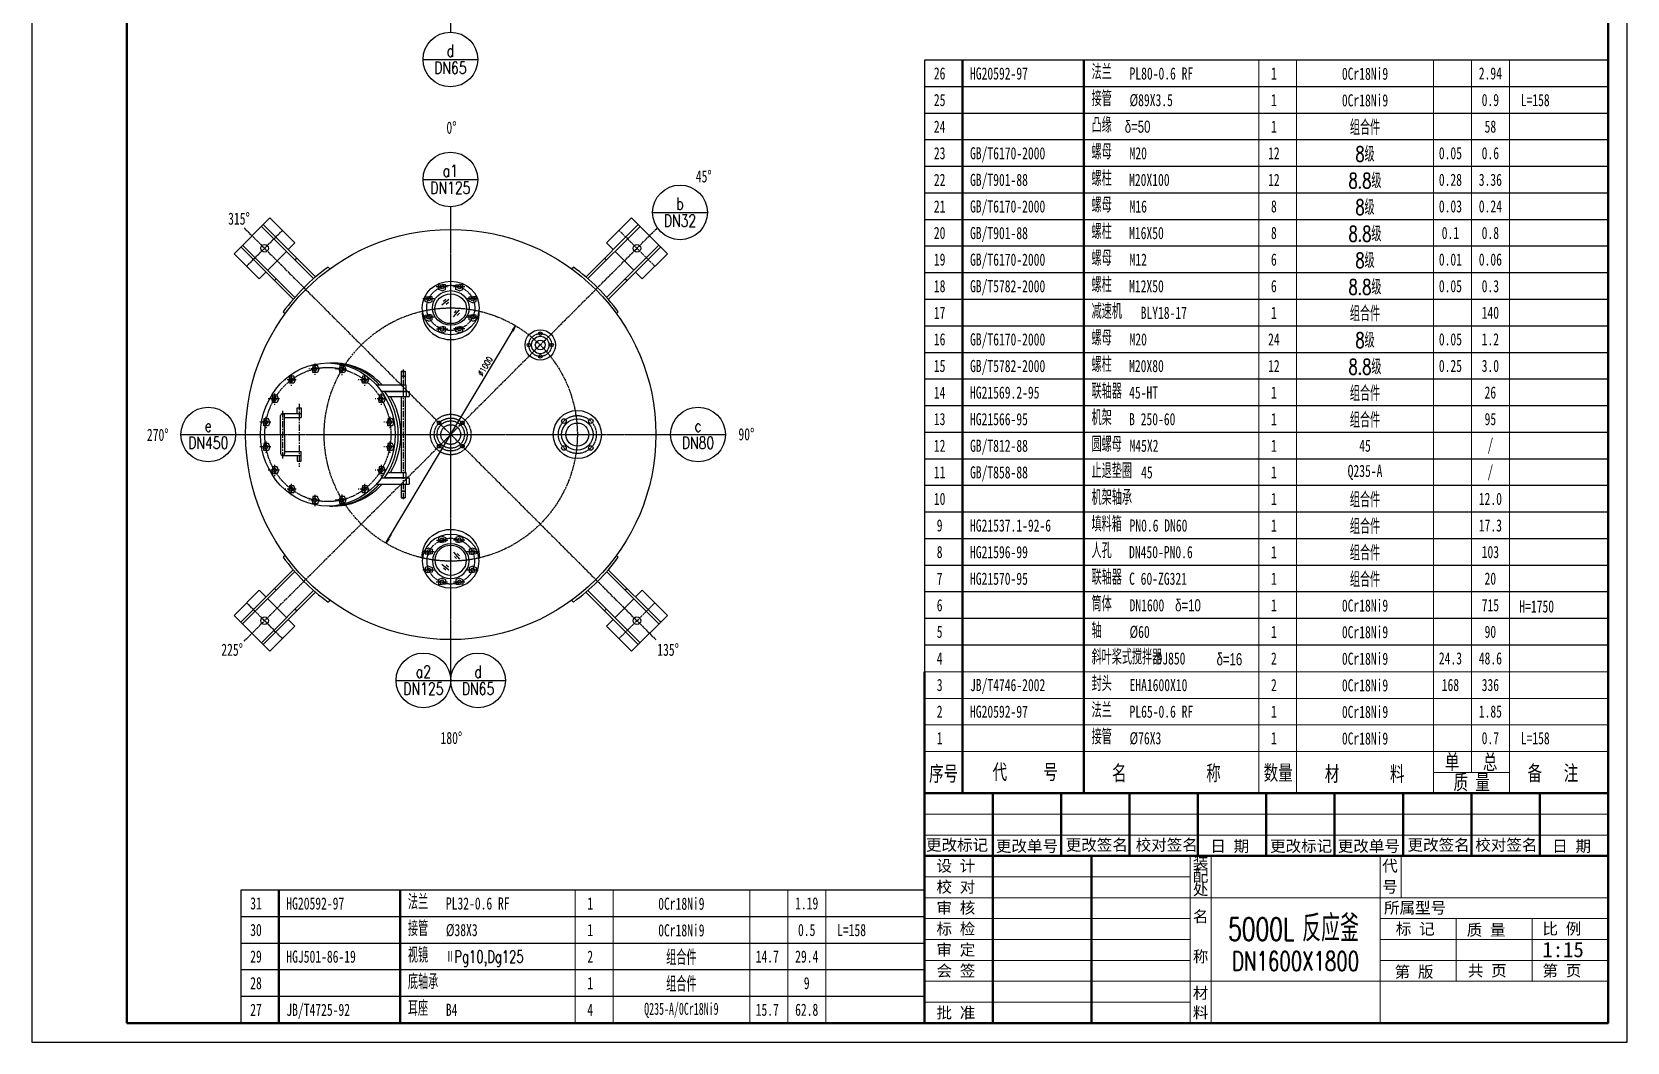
# Model space of a CAD drawing. Header units: millimetres. Extents: x 0 to 6300, y 0 to 8910.
# Drawn here: x 0 to 6300, y 0 to 3989 of the extents above; entities that cross this region are included whole.
import ezdxf
from ezdxf.enums import TextEntityAlignment as Align

# ---------------------------------------------------------------- set-up
doc = ezdxf.new("R2010")
doc.units = ezdxf.units.MM
doc.header["$LTSCALE"] = 0.2
doc.linetypes.add('CENTER', pattern=[50.8, 31.75, -6.35, 6.35, -6.35])
doc.linetypes.add('DASHED', pattern=[19.05, 12.7, -6.35])
for name, color, linetype in [('1', 2, 'Continuous'), ('2', 1, 'Continuous'), ('Layer1', 1, 'CENTER'), ('Layer3', 5, 'Continuous'), ('文字', 2, 'Continuous')]:
    doc.layers.add(name, color=color, linetype=linetype)
doc.layers.add('粗实线', color=1, linetype='Continuous', lineweight=50)
doc.layers.add('细实线', color=2, linetype='Continuous', lineweight=15)
doc.styles.add('DSHZ', font='romans.shx', dxfattribs={"width": 0.7, "height": 4, "bigfont": 'hz1.shx'})
doc.styles.add('HZ', font='txt.shx', dxfattribs={"width": 0.75, "bigfont": 'gbcbig.shx'})
doc.styles.add('工程图中汉字', font='SIMFANG.TTF', dxfattribs={"width": 0.7})
doc.styles.add('罗马字', font='greeks.shx', dxfattribs={"width": 0.7})
doc.dimstyles.get("Standard").update_dxf_attribs({"dimscale": 15, "dimtxt": 3.2, "dimasz": 0.7, "dimexe": 1.5, "dimexo": 0.05, "dimgap": 1.2, "dimtad": 1, "dimtoh": 1, "dimdec": 0, "dimtxsty": 'HZ', "dimblk1": 'JT', "dimblk2": 'JT', "dimsah": 1, "dimcen": 0, "dimclrd": 2, "dimclre": 2, "dimclrt": 2, "dimadec": 0, "dimazin": 0, "dimtfac": 1.6, "dimtdec": 0, "dimtmove": 0, "dimatfit": 0, "dimldrblk": 'JT', "dimfxl": 0, "dimarcsym": 0})

# ---------------------------------------------------------------- blocks, each defined once
blk = doc.blocks.new('JT')
at = {"layer": '1'}
for p, q in [((-7.5, 0), (0, 0)), ((-3.8, 0.4), (0, 0)), ((-3.8, 0.4), (-3.8, -0.4)), ((-3.8, -0.4), (0, 0))]:
    blk.add_line(p, q, dxfattribs=at)
blk = doc.blocks.new('*D8')
at = {"layer": 'Defpoints', "color": 0}
for p in [(1910.5, 2828.6), (1397.8, 1970.1)]:
    blk.add_point(p, dxfattribs=at)
at = {"layer": 'Layer3', "color": 2, "lineweight": -2}
blk.add_line((1400.7, 1974.9), (1907.6, 2823.8), dxfattribs=at)
at = {"layer": 'Layer3', "color": 2, "lineweight": -2, "xscale": 5.6, "yscale": 5.6, "zscale": 5.6}
for p, rotation in [((1910.5, 2828.6), 59.15950871076512), ((1397.8, 1970.1), 239.1595087107651)]:
    blk.add_blockref('JT', p, dxfattribs=dict(at, rotation=rotation))
at = {"layer": 'Layer3', "color": 2, "insert": (1790, 2669), "char_height": 24, "attachment_point": 5, "rotation": 59.15951, "style": 'HZ'}
blk.add_mtext('∅1000', dxfattribs=at)

msp = doc.modelspace()

# ---------------------------------------------------------------- linework, layer by layer
for p, q in [((798.6, 3113.5), (940, 3254.9)), ((1112.7, 3015.1), (906.4, 3221.4)), ((1120.2, 3021.7), (913.5, 3228.4)), ((1039, 3156), (940, 3254.9)), ((2188.5, 3022), (2394.9, 3228.4)), ((2195.9, 3015.3), (2401.9, 3221.4)), ((2269.4, 3156), (2368.4, 3254.9)), ((2368.4, 3254.9), (2509.8, 3113.5)), ((1012.5, 3129.4), (1039, 3156)), ((2269.4, 3156), (2295.9, 3129.4)), ((897.6, 3014.5), (798.6, 3113.5)), ((1031.8, 2933.3), (825.1, 3140)), ((1038.4, 2940.9), (832.2, 3147.1)), ((931.2, 3048.1), (1005.4, 3122.4)), ((1039.4, 3088.4), (1046.5, 3095.5)), ((2261.9, 3095.5), (2269, 3088.4)), ((2270.2, 2941.1), (2476.2, 3147.1)), ((2276.8, 2933.6), (2483.3, 3140)), ((2302.9, 3122.4), (2377.2, 3048.1)), ((2410.8, 3014.5), (2509.8, 3113.5)), ((897.6, 3014.5), (924.1, 3041)), ((1169.5, 3060.8), (1176.7, 3053.6)), ((2131.7, 3053.6), (2138.8, 3060.8)), ((2384.3, 3041), (2410.8, 3014.5)), ((958.1, 3007.1), (965.1, 3014.1)), ((1605.9, 2990.1), (1619.7, 2992)), ((1605.9, 2971.9), (1605.9, 2990.1)), ((1619.7, 2966.8), (1605.9, 2971.9)), ((1633.6, 2990.1), (1619.7, 2992)), ((1619.7, 2966.8), (1633.6, 2971.9)), ((1633.6, 2971.9), (1633.6, 2990.1)), ((1674.8, 2990.1), (1688.6, 2992)), ((1674.8, 2971.9), (1674.8, 2990.1)), ((1688.6, 2966.8), (1674.8, 2971.9)), ((1702.5, 2990.1), (1688.6, 2992)), ((1688.6, 2966.8), (1702.5, 2971.9)), ((1702.5, 2971.9), (1702.5, 2990.1)), ((2343.2, 3014.1), (2350.3, 3007.1)), ((1553.4, 2942.9), (1567.2, 2944.8)), ((1553.4, 2924.7), (1553.4, 2942.9)), ((1567.2, 2919.6), (1553.4, 2924.7)), ((1581.1, 2942.9), (1567.2, 2944.8)), ((1567.2, 2919.6), (1581.1, 2924.7)), ((1581.1, 2924.7), (1581.1, 2942.9)), ((1727.2, 2942.9), (1741.1, 2944.8)), ((1727.2, 2924.7), (1727.2, 2942.9)), ((1741.1, 2919.6), (1727.2, 2924.7)), ((1755, 2942.9), (1741.1, 2944.8)), ((1741.1, 2919.6), (1755, 2924.7)), ((1755, 2924.7), (1755, 2942.9)), ((992.7, 2884), (999.9, 2876.9)), ((1553.4, 2870.9), (1567.2, 2872.8)), ((1553.4, 2852.7), (1553.4, 2870.9)), ((1567.2, 2847.6), (1553.4, 2852.7)), ((1581.1, 2870.9), (1567.2, 2872.8)), ((1567.2, 2847.6), (1581.1, 2852.7)), ((1581.1, 2852.7), (1581.1, 2870.9)), ((1727.2, 2870.9), (1741.1, 2872.8)), ((1727.2, 2852.7), (1727.2, 2870.9)), ((1741.1, 2847.6), (1727.2, 2852.7)), ((1755, 2870.9), (1741.1, 2872.8)), ((1741.1, 2847.6), (1755, 2852.7)), ((1755, 2852.7), (1755, 2870.9)), ((2308.5, 2876.9), (2315.6, 2884)), ((1605.9, 2823.7), (1619.7, 2825.6)), ((1605.9, 2805.5), (1605.9, 2823.7)), ((1619.7, 2800.4), (1605.9, 2805.5)), ((1633.6, 2823.7), (1619.7, 2825.6)), ((1619.7, 2800.4), (1633.6, 2805.5)), ((1633.6, 2805.5), (1633.6, 2823.7)), ((1674.8, 2823.7), (1688.6, 2825.6)), ((1674.8, 2805.5), (1674.8, 2823.7)), ((1688.6, 2800.4), (1674.8, 2805.5)), ((1702.5, 2823.7), (1688.6, 2825.6)), ((1688.6, 2800.4), (1702.5, 2805.5)), ((1702.5, 2805.5), (1702.5, 2823.7)), ((1619.7, 1998.3), (1605.9, 1993.2)), ((1605.9, 1993.2), (1605.9, 1975)), ((1605.9, 1975), (1619.7, 1973.1)), ((1619.7, 1998.3), (1633.6, 1993.2)), ((1633.6, 1975), (1619.7, 1973.1)), ((1633.6, 1993.2), (1633.6, 1975)), ((1688.6, 1998.3), (1674.8, 1993.2)), ((1674.8, 1993.2), (1674.8, 1975)), ((1674.8, 1975), (1688.6, 1973.1)), ((1688.6, 1998.3), (1702.5, 1993.2)), ((1702.5, 1975), (1688.6, 1973.1)), ((1702.5, 1993.2), (1702.5, 1975)), ((999.9, 1921.8), (992.7, 1914.7)), ((1567.2, 1951.1), (1553.4, 1946)), ((1553.4, 1946), (1553.4, 1927.8)), ((1553.4, 1927.8), (1567.2, 1925.9)), ((1567.2, 1951.1), (1581.1, 1946)), ((1581.1, 1927.8), (1567.2, 1925.9)), ((1581.1, 1946), (1581.1, 1927.8)), ((1741.1, 1951.1), (1727.2, 1946)), ((1727.2, 1946), (1727.2, 1927.8)), ((1727.2, 1927.8), (1741.1, 1925.9)), ((1741.1, 1951.1), (1755, 1946)), ((1755, 1927.8), (1741.1, 1925.9)), ((1755, 1946), (1755, 1927.8)), ((2308.5, 1921.8), (2315.6, 1914.7)), ((1031.8, 1865.4), (825.1, 1658.7)), ((1038.4, 1857.8), (832.2, 1651.6)), ((1567.2, 1879.1), (1553.4, 1874)), ((1553.4, 1874), (1553.4, 1855.8)), ((1553.4, 1855.8), (1567.2, 1853.9)), ((1567.2, 1879.1), (1581.1, 1874)), ((1581.1, 1855.8), (1567.2, 1853.9)), ((1581.1, 1874), (1581.1, 1855.8)), ((1619.7, 1831.9), (1605.9, 1826.8)), ((1619.7, 1831.9), (1633.6, 1826.8)), ((1688.6, 1831.9), (1674.8, 1826.8)), ((1688.6, 1831.9), (1702.5, 1826.8)), ((1741.1, 1879.1), (1727.2, 1874)), ((1727.2, 1874), (1727.2, 1855.8)), ((1727.2, 1855.8), (1741.1, 1853.9)), ((1741.1, 1879.1), (1755, 1874)), ((1755, 1855.8), (1741.1, 1853.9)), ((1755, 1874), (1755, 1855.8)), ((2269.9, 1857.8), (2476.2, 1651.6)), ((2276.5, 1865.4), (2483.3, 1658.7)), ((897.6, 1784.2), (798.6, 1685.2)), ((924.1, 1757.7), (897.6, 1784.2)), ((1112.7, 1783.6), (906.4, 1577.3)), ((1120.2, 1777), (913.5, 1570.3)), ((965.1, 1784.6), (958.1, 1791.6)), ((1605.9, 1826.8), (1605.9, 1808.6)), ((1605.9, 1808.6), (1619.7, 1806.7)), ((1633.6, 1808.6), (1619.7, 1806.7)), ((1633.6, 1826.8), (1633.6, 1808.6)), ((1674.8, 1826.8), (1674.8, 1808.6)), ((1674.8, 1808.6), (1688.6, 1806.7)), ((1702.5, 1808.6), (1688.6, 1806.7)), ((1702.5, 1826.8), (1702.5, 1808.6)), ((2188.1, 1777), (2394.9, 1570.3)), ((2195.7, 1783.6), (2401.9, 1577.3)), ((2350.3, 1791.6), (2343.2, 1784.6)), ((2410.8, 1784.2), (2384.3, 1757.7)), ((2410.8, 1784.2), (2509.8, 1685.2)), ((1005.4, 1676.3), (931.2, 1750.6)), ((1046.5, 1703.2), (1039.4, 1710.3)), ((1176.7, 1745.1), (1169.5, 1737.9)), ((2131.7, 1745.1), (2138.8, 1737.9)), ((2269, 1710.3), (2261.9, 1703.2)), ((2377.2, 1750.6), (2302.9, 1676.3)), ((940, 1543.8), (798.6, 1685.2)), ((1039, 1642.7), (940, 1543.8)), ((1039, 1642.7), (1012.5, 1669.3)), ((2295.9, 1669.3), (2269.4, 1642.7)), ((2269.4, 1642.7), (2368.4, 1543.8)), ((2509.8, 1685.2), (2368.4, 1543.8))]:
    msp.add_line(p, q)
at = {"lineweight": -2}
for p, q in [((1619.5, 2911.3), (1647, 2934.2)), ((1625.4, 2926.1), (1634.8, 2933.9)), ((1635.7, 2914.2), (1645.1, 2922)), ((1665.1, 2864.4), (1688.8, 2891.2)), ((1668.5, 2880.5), (1676.5, 2889.6)), ((1680.1, 2869.8), (1688.1, 2879)), ((1665.1, 1934.3), (1688.8, 1907.5)), ((1668.5, 1918.2), (1676.5, 1909.1)), ((1680.1, 1928.9), (1688.1, 1919.7)), ((1619.5, 1887.4), (1647, 1864.5)), ((1625.4, 1872.6), (1634.8, 1864.8)), ((1635.7, 1884.5), (1645.1, 1876.7))]:
    msp.add_line(p, q, dxfattribs=at)
at = {"ltscale": 4}
for p, q in [((1109.6, 2672.5), (1107.7, 2658.6)), ((1109.6, 2644.7), (1107.7, 2658.6)), ((1127.8, 2672.5), (1109.6, 2672.5)), ((1132.8, 2658.6), (1127.8, 2672.5)), ((1132.8, 2658.6), (1127.8, 2644.7)), ((1216.1, 2671.7), (1214.2, 2657.8)), ((1216.1, 2644), (1214.2, 2657.8)), ((1234.3, 2671.7), (1216.1, 2671.7)), ((1239.3, 2657.8), (1234.3, 2671.7)), ((1239.3, 2657.8), (1234.3, 2644)), ((1458.6, 2648.3), (1459.6, 2649.3)), ((1458.6, 2648.3), (1474.6, 2648.3)), ((1458.6, 2648.3), (1458.6, 2595.3)), ((1459.6, 2649.3), (1473.6, 2649.3)), ((1473.6, 2649.3), (1474.6, 2648.3)), ((1474.6, 2648.3), (1474.6, 2595.3)), ((1016.8, 2629.2), (1014.9, 2615.3)), ((1016.8, 2601.5), (1014.9, 2615.3)), ((1035, 2629.2), (1016.8, 2629.2)), ((1035, 2601.5), (1016.8, 2601.5)), ((1040.1, 2615.3), (1035, 2629.2)), ((1040.1, 2615.3), (1035, 2601.5)), ((1127.8, 2644.7), (1109.6, 2644.7)), ((1234.3, 2644), (1216.1, 2644)), ((1305.5, 2629.2), (1303.5, 2615.3)), ((1305.5, 2601.5), (1303.5, 2615.3)), ((1323.6, 2629.2), (1305.5, 2629.2)), ((1323.6, 2601.5), (1305.5, 2601.5)), ((1328.7, 2615.3), (1323.6, 2629.2)), ((1328.7, 2615.3), (1323.6, 2601.5)), ((1359.8, 2595.3), (1476.6, 2595.3)), ((1466.6, 2595.3), (1466.6, 2570.3)), ((1476.6, 2595.3), (1476.6, 2570.3)), ((950.3, 2554.1), (948.3, 2540.3)), ((950.3, 2526.4), (948.3, 2540.3)), ((968.4, 2554.1), (950.3, 2554.1)), ((968.4, 2526.4), (950.3, 2526.4)), ((973.5, 2540.3), (968.4, 2554.1)), ((973.5, 2540.3), (968.4, 2526.4)), ((1372, 2554.1), (1370.1, 2540.3)), ((1372, 2526.4), (1370.1, 2540.3)), ((1390.2, 2554.1), (1372, 2554.1)), ((1390.2, 2526.4), (1372, 2526.4)), ((1380, 2570.3), (1476.6, 2570.3)), ((1395.3, 2540.3), (1390.2, 2554.1)), ((1395.3, 2540.3), (1390.2, 2526.4)), ((1393.4, 2569.3), (1489.5, 2569.3)), ((1406.4, 2549.3), (1489.5, 2549.3)), ((1458.6, 2570.3), (1458.6, 2569.3)), ((1458.6, 2549.3), (1458.6, 2249.3)), ((1474.6, 2570.3), (1474.6, 2569.3)), ((1474.6, 2549.3), (1474.6, 2249.3)), ((1478, 2569.3), (1478, 2549.3)), ((1489.5, 2569.3), (1489.5, 2549.3)), ((916.4, 2461.9), (914.4, 2448)), ((934.6, 2461.9), (916.4, 2461.9)), ((939.6, 2448), (934.6, 2461.9)), ((981.9, 2399.3), (981.9, 2474.3)), ((989.9, 2482.3), (1063.7, 2482.3)), ((997.9, 2399.3), (997.9, 2474.3)), ((997.9, 2466.3), (1063.7, 2466.3)), ((1047.7, 2482.3), (1047.7, 2504.3)), ((1047.7, 2504.3), (1063.7, 2504.3)), ((1063.7, 2504.3), (1063.7, 2466.3)), ((1405.9, 2461.9), (1404, 2448)), ((1424.1, 2461.9), (1405.9, 2461.9)), ((1429.2, 2448), (1424.1, 2461.9)), ((916.4, 2434.2), (914.4, 2448)), ((934.6, 2434.2), (916.4, 2434.2)), ((939.6, 2448), (934.6, 2434.2)), ((981.9, 2399.3), (981.9, 2324.3)), ((997.9, 2399.3), (997.9, 2324.3)), ((1405.9, 2434.2), (1404, 2448)), ((1424.1, 2434.2), (1405.9, 2434.2)), ((1429.2, 2448), (1424.1, 2434.2)), ((916.4, 2364.5), (914.4, 2350.7)), ((916.4, 2336.8), (914.4, 2350.7)), ((934.6, 2364.5), (916.4, 2364.5)), ((934.6, 2336.8), (916.4, 2336.8)), ((939.6, 2350.7), (934.6, 2364.5)), ((939.6, 2350.7), (934.6, 2336.8)), ((997.9, 2332.3), (1063.7, 2332.3)), ((1063.7, 2294.3), (1063.7, 2332.3)), ((1405.9, 2364.5), (1404, 2350.7)), ((1405.9, 2336.8), (1404, 2350.7)), ((1424.1, 2364.5), (1405.9, 2364.5)), ((1424.1, 2336.8), (1405.9, 2336.8)), ((1429.2, 2350.7), (1424.1, 2364.5)), ((1429.2, 2350.7), (1424.1, 2336.8)), ((950.3, 2272.3), (948.3, 2258.4)), ((968.4, 2272.3), (950.3, 2272.3)), ((973.5, 2258.4), (968.4, 2272.3)), ((989.9, 2316.3), (1063.7, 2316.3)), ((1047.7, 2316.3), (1047.7, 2294.3)), ((1047.7, 2294.3), (1063.7, 2294.3)), ((1372, 2272.3), (1370.1, 2258.4)), ((1390.2, 2272.3), (1372, 2272.3)), ((1395.3, 2258.4), (1390.2, 2272.3)), ((950.3, 2244.6), (948.3, 2258.4)), ((968.4, 2244.6), (950.3, 2244.6)), ((973.5, 2258.4), (968.4, 2244.6)), ((1372, 2244.6), (1370.1, 2258.4)), ((1390.2, 2244.6), (1372, 2244.6)), ((1380, 2228.3), (1489.5, 2228.3)), ((1395.3, 2258.4), (1390.2, 2244.6)), ((1393.4, 2229.3), (1476.6, 2229.3)), ((1406.4, 2249.3), (1476.6, 2249.3)), ((1458.6, 2229.3), (1458.6, 2228.3)), ((1466.6, 2249.3), (1466.6, 2229.3)), ((1474.6, 2229.3), (1474.6, 2228.3)), ((1476.6, 2249.3), (1476.6, 2229.3)), ((1478, 2228.3), (1478, 2203.3)), ((1489.5, 2228.3), (1489.5, 2203.3)), ((1016.8, 2197.2), (1014.9, 2183.4)), ((1016.8, 2169.5), (1014.9, 2183.4)), ((1035, 2197.2), (1016.8, 2197.2)), ((1035, 2169.5), (1016.8, 2169.5)), ((1040.1, 2183.4), (1035, 2197.2)), ((1040.1, 2183.4), (1035, 2169.5)), ((1109.6, 2154), (1107.7, 2140.1)), ((1127.8, 2154), (1109.6, 2154)), ((1132.8, 2140.1), (1127.8, 2154)), ((1216.1, 2154.7), (1214.2, 2140.9)), ((1234.3, 2154.7), (1216.1, 2154.7)), ((1239.3, 2140.9), (1234.3, 2154.7)), ((1305.5, 2197.2), (1303.5, 2183.4)), ((1305.5, 2169.5), (1303.5, 2183.4)), ((1323.6, 2197.2), (1305.5, 2197.2)), ((1323.6, 2169.5), (1305.5, 2169.5)), ((1328.7, 2183.4), (1323.6, 2197.2)), ((1328.7, 2183.4), (1323.6, 2169.5)), ((1359.8, 2203.3), (1489.5, 2203.3)), ((1458.6, 2203.3), (1458.6, 2150.3)), ((1458.6, 2150.3), (1459.6, 2149.3)), ((1458.6, 2150.3), (1474.6, 2150.3)), ((1459.6, 2149.3), (1473.6, 2149.3)), ((1474.6, 2150.3), (1473.6, 2149.3)), ((1474.6, 2203.3), (1474.6, 2150.3)), ((1109.6, 2126.2), (1107.7, 2140.1)), ((1127.8, 2126.2), (1109.6, 2126.2)), ((1132.8, 2140.1), (1127.8, 2126.2)), ((1216.1, 2127), (1214.2, 2140.9)), ((1234.3, 2127), (1216.1, 2127)), ((1239.3, 2140.9), (1234.3, 2127))]:
    msp.add_line(p, q, dxfattribs=at)
msp.add_lwpolyline([(0, 0), (6300, 0), (6300, 8910), (0, 8910)], close=True)
for centre, radius in [((1654.2, 2399.3), 810), ((918.8, 3134.7), 15), ((2389.6, 3134.7), 15), ((2007.7, 2752.9), 60), ((2007.7, 2752.9), 34.5), ((2007.7, 2752.9), 19.5), ((2007.7, 2797.9), 7), ((1962.7, 2752.9), 7), ((2007.7, 2707.9), 7), ((2052.7, 2752.9), 7), ((1466.6, 2629.5), 2.5), ((2154.2, 2399.3), 95), ((2101.1, 2452.4), 9), ((2154.2, 2399.3), 62), ((2207.2, 2452.4), 9), ((2154.2, 2399.3), 45.5), ((2101.1, 2346.3), 9), ((2207.2, 2346.3), 9), ((1466.6, 2175.2), 2.5), ((918.8, 1664), 15), ((2389.6, 1664), 15)]:
    msp.add_circle(centre, radius)
at = {"linetype": 'DASHED'}
for centre, radius in [((1654.2, 2399.3), 80), ((1654.2, 2399.3), 54), ((1608.2, 2445.3), 7), ((1654.2, 2399.3), 39), ((1700.1, 2445.3), 7), ((1608.2, 2353.4), 7), ((1700.1, 2353.4), 7)]:
    msp.add_circle(centre, radius, dxfattribs=at)
for centre, radius, start, end in [((1654.2, 2399.3), 820, 126.2317, 143.7683), ((1654.2, 2399.3), 820, 36.2317, 53.7683), ((989.9, 2474.3), 8, 0, 180), ((989.9, 2324.3), 8, 180, 0), ((1654.2, 2399.3), 820, 216.2317, 233.7683), ((1654.2, 2399.3), 820, 306.2317, 323.7683)]:
    msp.add_arc(centre, radius, start, end)
for centre, major_axis in [((1654.2, 2899.3), (112.5, 0)), ((1654.2, 2899.3), (72.5, 0)), ((1619.7, 2982.5), (8, 0)), ((1688.6, 2982.5), (8, 0)), ((1567.2, 2935.4), (8, 0)), ((1654.2, 2895.9), (62.5, 0)), ((1741.1, 2935.4), (8, 0)), ((1567.2, 2863.3), (8, 0)), ((1741.1, 2863.3), (8, 0)), ((1688.6, 2816.2), (8, 0)), ((1168.7, 2399.3), (0, -282.5)), ((1117.1, 2658.6), (0, 8)), ((1223.6, 2657.8), (0, 8)), ((1024.4, 2615.3), (0, 8)), ((1313, 2615.3), (0, 8)), ((957.8, 2540.3), (0, 8)), ((1379.6, 2540.3), (0, 8)), ((923.9, 2448), (0, 8)), ((1413.4, 2448), (0, 8)), ((923.9, 2350.7), (0, 8)), ((1413.4, 2350.7), (0, 8)), ((957.8, 2258.4), (0, 8)), ((1379.6, 2258.4), (0, 8)), ((1024.4, 2183.4), (0, 8)), ((1117.1, 2140.1), (0, 8)), ((1223.6, 2140.9), (0, 8)), ((1313, 2183.4), (0, 8)), ((1619.7, 1982.5), (-8, 0))]:
    msp.add_ellipse(centre, major_axis=major_axis, ratio=0.939693)
for centre, major_axis, start_param, end_param in [((1654.2, 2879.8), (112.5, 0), 3.049078, 6.3757), ((1181.4, 2399.3), (0, -282.5), 8.620741, 9.4488), ((1191.6, 2399.3), (0, -282.5), 8.620741, 9.467952), ((1181.4, 2399.3), (0, -282.5), 7.203827, 8.504137), ((1191.6, 2399.3), (0, -282.5), 8.499697, 8.504137), ((1191.6, 2399.3), (0, -282.5), 7.294233, 8.413731), ((1191.6, 2399.3), (0, -282.5), 7.203827, 7.208266), ((1181.4, 2399.3), (0, -282.5), 6.259163, 7.087222), ((1191.6, 2399.3), (0, -282.5), 6.240011, 7.087222)]:
    msp.add_ellipse(centre, major_axis=major_axis, ratio=0.939693, start_param=start_param, end_param=end_param)
at = {"extrusion": (0, 0, -1)}
for centre, major_axis in [((1619.7, 2816.2), (-8, 0)), ((1654.2, 1899.3), (112.5, 0)), ((1654.2, 1899.3), (72.5, 0)), ((1654.2, 1902.8), (62.5, 0)), ((1688.6, 1982.5), (8, 0)), ((1567.2, 1935.4), (8, 0)), ((1741.1, 1935.4), (8, 0)), ((1567.2, 1863.3), (8, 0)), ((1741.1, 1863.3), (8, 0)), ((1619.7, 1816.2), (8, 0)), ((1688.6, 1816.2), (8, 0))]:
    msp.add_ellipse(centre, major_axis=major_axis, ratio=0.939693, dxfattribs=at)
msp.add_ellipse((1654.2, 1918.9), major_axis=(112.5, 0), ratio=0.939693, start_param=3.049078, end_param=6.3757, dxfattribs=at)
at = {"layer": '1'}
for p, q in [((6225, 3877.5), (3525, 3877.5)), ((6225, 3772.5), (3525, 3772.5)), ((6225, 3667.5), (3525, 3667.5)), ((6225, 3562.5), (3525, 3562.5)), ((6225, 3457.5), (3525, 3457.5)), ((6225, 3352.5), (3525, 3352.5)), ((6225, 3247.5), (3525, 3247.5)), ((6225, 3142.5), (3525, 3142.5)), ((6225, 3037.5), (3525, 3037.5)), ((6225, 2932.5), (3525, 2932.5)), ((6225, 2827.5), (3525, 2827.5)), ((6225, 2722.5), (3525, 2722.5)), ((6225, 2617.5), (3525, 2617.5)), ((6225, 2512.5), (3525, 2512.5)), ((6225, 2407.5), (3525, 2407.5)), ((6225, 2302.5), (3525, 2302.5)), ((6225, 2197.5), (3525, 2197.5)), ((6225, 2092.5), (3525, 2092.5)), ((6225, 1987.5), (3525, 1987.5)), ((6225, 1882.5), (3525, 1882.5)), ((6225, 1777.5), (3525, 1777.5)), ((6225, 1672.5), (3525, 1672.5)), ((6225, 1567.5), (3525, 1567.5)), ((3525, 600), (825, 600)), ((3525, 495), (825, 495)), ((3525, 390), (825, 390)), ((3525, 285), (825, 285)), ((3525, 180), (825, 180))]:
    msp.add_line(p, q, dxfattribs=at)
at = {"layer": '2'}
for p, q in [((3525, 3877.5), (3525, 1147.5)), ((825, 600), (825, 75))]:
    msp.add_line(p, q, dxfattribs=at)
at = {"layer": 'Layer1'}
for p, q in [((1654.2, 3988.4), (1654.2, 8611.3)), ((1654.2, 1428.2), (1654.2, 3298.5)), ((838.2, 1583.4), (2470.5, 3215.7)), ((838.2, 3215.3), (2464.2, 1589.3)), ((848.1, 3064), (989.5, 3205.5)), ((2318.9, 3205.5), (2460.3, 3064)), ((1641.1, 2982.5), (1596.2, 2982.5)), ((1710, 2982.5), (1665.1, 2982.5)), ((1588.6, 2935.4), (1543.7, 2935.4)), ((1762.5, 2935.4), (1717.5, 2935.4)), ((1588.6, 2863.3), (1543.7, 2863.3)), ((1762.5, 2863.3), (1717.5, 2863.3)), ((1598.3, 2816.2), (1643.3, 2816.2)), ((1710, 2816.2), (1665.1, 2816.2)), ((786.5, 2399.3), (2522.7, 2399.3)), ((1598.3, 1982.5), (1643.3, 1982.5)), ((1710, 1982.5), (1665.1, 1982.5)), ((1588.6, 1935.4), (1543.7, 1935.4)), ((1762.5, 1935.4), (1717.5, 1935.4)), ((1588.6, 1863.3), (1543.7, 1863.3)), ((1762.5, 1863.3), (1717.5, 1863.3)), ((1641.1, 1816.2), (1596.2, 1816.2)), ((1710, 1816.2), (1665.1, 1816.2)), ((989.5, 1593.2), (848.1, 1734.7)), ((2460.3, 1734.7), (2318.9, 1593.2))]:
    msp.add_line(p, q, dxfattribs=at)
at = {"layer": 'Layer1', "ltscale": 4}
for p, q in [((1136.6, 2658.6), (1093.1, 2658.6)), ((1117.1, 2680), (1117.1, 2635)), ((1243.1, 2657.8), (1199.6, 2657.8)), ((1223.6, 2679.2), (1223.6, 2634.3)), ((1466.6, 2655.5), (1466.6, 2143.7)), ((1043.8, 2615.3), (1000.3, 2615.3)), ((1024.4, 2636.7), (1024.4, 2591.8)), ((1332.5, 2615.3), (1288.9, 2615.3)), ((1313, 2636.7), (1313, 2591.8)), ((1466.6, 2595.3), (1466.6, 2570.3)), ((977.3, 2540.3), (933.7, 2540.3)), ((957.8, 2561.6), (957.8, 2516.7)), ((1055.7, 2520.3), (1055.7, 2272.2)), ((1399, 2540.3), (1355.5, 2540.3)), ((1379.6, 2561.6), (1379.6, 2516.7)), ((923.9, 2469.4), (923.9, 2424.5)), ((989.9, 2492.5), (989.9, 2303.5)), ((1413.4, 2469.4), (1413.4, 2424.5)), ((943.4, 2448), (899.8, 2448)), ((1432.9, 2448), (1389.4, 2448)), ((943.4, 2350.7), (899.8, 2350.7)), ((923.9, 2372), (923.9, 2327.1)), ((1432.9, 2350.7), (1389.4, 2350.7)), ((1413.4, 2372), (1413.4, 2327.1)), ((957.8, 2279.8), (957.8, 2234.9)), ((1379.6, 2279.8), (1379.6, 2234.9)), ((977.3, 2258.4), (933.7, 2258.4)), ((1399, 2258.4), (1355.5, 2258.4)), ((1043.8, 2183.4), (1000.3, 2183.4)), ((1024.4, 2204.8), (1024.4, 2159.8)), ((1117.1, 2161.5), (1117.1, 2116.5)), ((1223.6, 2162.3), (1223.6, 2117.3)), ((1332.5, 2183.4), (1288.9, 2183.4)), ((1313, 2204.8), (1313, 2159.8)), ((1136.6, 2140.1), (1093.1, 2140.1)), ((1243.1, 2140.9), (1199.6, 2140.9))]:
    msp.add_line(p, q, dxfattribs=at)
at = {"layer": 'Layer1'}
for centre, radius in [((1654.2, 2399.3), 500), ((2007.7, 2752.9), 45), ((1654.2, 2399.3), 65), ((2154.2, 2399.3), 75)]:
    msp.add_circle(centre, radius, dxfattribs=at)
for centre, major_axis in [((1654.2, 2899.3), (-95, 0)), ((1168.7, 2399.3), (0, -265))]:
    msp.add_ellipse(centre, major_axis=major_axis, ratio=0.939693, dxfattribs=at)
at = {"layer": 'Layer1', "extrusion": (0, 0, -1)}
msp.add_ellipse((1654.2, 1899.3), major_axis=(-95, 0), ratio=0.939693, dxfattribs=at)
at = {"layer": 'Layer3'}
for p, q in [((1544.7, 3880.4), (1760.7, 3880.4)), ((1544.7, 3406.5), (1760.7, 3406.5)), ((2451.6, 3276.6), (2667.6, 3276.6)), ((588.5, 2399.3), (804.5, 2399.3)), ((2522.7, 2399.3), (2738.7, 2399.3)), ((1438.2, 1428.2), (1654.2, 1428.2)), ((1654.2, 1428.2), (1870.2, 1428.2))]:
    msp.add_line(p, q, dxfattribs=at)
for centre in [(1652.7, 3880.4), (1652.7, 3406.5), (2559.6, 3276.6), (696.5, 2399.3), (2630.7, 2399.3), (1546.2, 1428.2), (1762.2, 1428.2)]:
    msp.add_circle(centre, 108, dxfattribs=at)
at = {"layer": '粗实线', "color": 1, "lineweight": 50}
msp.add_line((3525, 75), (3525, 1462.5), dxfattribs=at)
at = {"layer": '粗实线'}
for p, q in [((3525, 982.5), (6225, 982.5)), ((3525, 735), (6225, 735))]:
    msp.add_line(p, q, dxfattribs=at)
msp.add_lwpolyline([(375, 75), (6225, 75), (6225, 8835), (375, 8835)], close=True, dxfattribs=at)
at = {"layer": '细实线', "lineweight": 50}
for p, q in [((3675, 982.5), (3675, 3877.5)), ((4155, 982.5), (4155, 3877.5)), ((3795, 75), (3795, 982.5)), ((4065, 735), (4065, 982.5)), ((4335, 735), (4335, 982.5)), ((4605, 735), (4605, 982.5)), ((4875, 735), (4875, 982.5)), ((5145, 735), (5145, 982.5)), ((5415, 735), (5415, 982.5)), ((5685, 735), (5685, 982.5)), ((5955, 735), (5955, 982.5)), ((4185, 75), (4185, 735)), ((975, 75), (975, 600)), ((1455, 75), (1455, 600))]:
    msp.add_line(p, q, dxfattribs=at)
at = {"layer": '细实线'}
for p, q in [((4845, 982.5), (4845, 3877.5)), ((4995, 982.5), (4995, 3877.5)), ((5535, 982.5), (5535, 3877.5)), ((5685, 1065), (5685, 3877.5)), ((5835, 982.5), (5835, 3877.5)), ((3525, 1462.5), (6225, 1462.5)), ((3525, 1357.5), (6225, 1357.5)), ((3525, 1252.5), (6225, 1252.5)), ((3525, 1147.5), (6225, 1147.5)), ((5535, 1065), (5835, 1065)), ((3525, 900), (6225, 900)), ((3525, 817.5), (6225, 817.5)), ((4575, 75), (4575, 735)), ((4657.5, 75), (4657.5, 735)), ((5325, 75), (5325, 735)), ((5407.5, 570), (5407.5, 735)), ((3525, 652.5), (4575, 652.5)), ((2145, 75), (2145, 600)), ((2295, 75), (2295, 600)), ((2835, 75), (2835, 600)), ((2985, 75), (2985, 600)), ((3135, 75), (3135, 600)), ((3525, 570), (6225, 570)), ((3525, 487.5), (4575, 487.5)), ((5325, 487.5), (6225, 487.5)), ((5625, 240), (5625, 487.5)), ((5925, 240), (5925, 487.5)), ((3525, 405), (4575, 405)), ((5325, 405), (6225, 405)), ((3525, 322.5), (4575, 322.5)), ((5325, 322.5), (6225, 322.5)), ((3525, 240), (6225, 240)), ((3525, 157.5), (4575, 157.5))]:
    msp.add_line(p, q, dxfattribs=at)

# ---------------------------------------------------------------- texts
at = {"layer": '1'}
for s, width, p in [('26', 0.7, (3585, 3825)), ('1', 0.7, (4905, 3825)), ('0Cr18Ni9', 0.7, (5265, 3825)), ('2.94', 0.7, (5760, 3825)), ('25', 0.7, (3585, 3720)), ('1', 0.7, (4905, 3720)), ('0Cr18Ni9', 0.7, (5265, 3720)), ('0.9', 0.7, (5760, 3720)), ('0%%d', 0.7, (1657, 3611.8)), ('24', 0.7, (3585, 3615)), ('1', 0.7, (4905, 3615)), ('58', 0.7, (5760, 3615)), ('23', 0.7, (3585, 3510)), ('12', 0.7, (4905, 3510)), ('0.05', 0.7, (5602.2, 3510)), ('0.6', 0.7, (5760, 3510)), ('45%%d', 0.7, (2653.3, 3419.4)), ('22', 0.7, (3585, 3405)), ('12', 0.7, (4905, 3405)), ('0.28', 0.7, (5602.2, 3405)), ('3.36', 0.7, (5760, 3405)), ('315%%d', 0.7, (817.7, 3252.5)), ('21', 0.7, (3585, 3300)), ('8', 0.7, (4905, 3300)), ('0.03', 0.7, (5602.2, 3300)), ('0.24', 0.7, (5760, 3300)), ('20', 0.7, (3585, 3195)), ('8', 0.7, (4905, 3195)), ('0.1', 0.7, (5602.2, 3195)), ('0.8', 0.7, (5760, 3195)), ('19', 0.7, (3585, 3090)), ('6', 0.7, (4905, 3090)), ('0.01', 0.7, (5602.2, 3090)), ('0.06', 0.7, (5760, 3090)), ('18', 0.7, (3585, 2985)), ('6', 0.7, (4905, 2985)), ('0.05', 0.7, (5602.2, 2985)), ('0.3', 0.7, (5760, 2985)), ('17', 0.7, (3585, 2880)), ('1', 0.7, (4905, 2880)), ('140', 0.7, (5760, 2880)), ('16', 0.7, (3585, 2775)), ('24', 0.7, (4905, 2775)), ('0.05', 0.7, (5602.2, 2775)), ('1.2', 0.7, (5760, 2775)), ('15', 0.7, (3585, 2670)), ('12', 0.7, (4905, 2670)), ('0.25', 0.7, (5602.2, 2670)), ('3.0', 0.7, (5760, 2670)), ('14', 0.7, (3585, 2565)), ('1', 0.7, (4905, 2565)), ('26', 0.7, (5760, 2565)), ('13', 0.7, (3585, 2460)), ('1', 0.7, (4905, 2460)), ('95', 0.7, (5760, 2460)), ('270%%d', 0.7, (497, 2398.6)), ('90%%d', 0.7, (2821.7, 2401.1)), ('12', 0.7, (3585, 2355)), ('1', 0.7, (4905, 2355)), ('45', 0.7, (5265, 2355)), ('/', 0.7, (5760, 2355)), ('11', 0.7, (3585, 2250)), ('1', 0.7, (4905, 2250)), ('Q235-A', 0.7, (5265, 2250)), ('/', 0.7, (5760, 2250)), ('10', 0.7, (3585, 2145)), ('1', 0.7, (4905, 2145)), ('12.0', 0.7, (5760, 2145)), ('9', 0.7, (3585, 2040)), ('1', 0.7, (4905, 2040)), ('17.3', 0.7, (5760, 2040)), ('8', 0.7, (3585, 1935)), ('1', 0.7, (4905, 1935)), ('103', 0.7, (5760, 1935)), ('7', 0.7, (3585, 1830)), ('1', 0.7, (4905, 1830)), ('20', 0.7, (5760, 1830)), ('6', 0.7, (3585, 1725)), ('1', 0.7, (4905, 1725)), ('0Cr18Ni9', 0.7, (5265, 1725)), ('715', 0.7, (5760, 1725)), ('5', 0.7, (3585, 1620)), ('1', 0.7, (4905, 1620)), ('0Cr18Ni9', 0.7, (5265, 1620)), ('90', 0.7, (5760, 1620)), ('225%%d', 0.7, (790.8, 1550.1)), ('135%%d', 0.7, (2512.5, 1550.1)), ('4', 0.7, (3585, 1515)), ('2', 0.7, (4905, 1515)), ('0Cr18Ni9', 0.7, (5265, 1515)), ('24.3', 0.7, (5602.2, 1515)), ('48.6', 0.7, (5760, 1515)), ('3', 0.7, (3585, 1410)), ('2', 0.7, (4905, 1410)), ('0Cr18Ni9', 0.7, (5265, 1410)), ('168', 0.7, (5602.2, 1410)), ('336', 0.7, (5760, 1410)), ('2', 0.7, (3585, 1305)), ('1', 0.7, (4905, 1305)), ('0Cr18Ni9', 0.7, (5265, 1305)), ('1.85', 0.7, (5760, 1305)), ('180%%d', 0.7, (1656.7, 1201.7)), ('1', 0.7, (3585, 1200)), ('1', 0.7, (4905, 1200)), ('0Cr18Ni9', 0.7, (5265, 1200)), ('0.7', 0.7, (5760, 1200)), ('31', 0.7, (885, 547.5)), ('1', 0.7, (2205, 547.5)), ('0Cr18Ni9', 0.7, (2565, 547.5)), ('1.19', 0.7, (3060, 547.5)), ('30', 0.7, (885, 442.5)), ('1', 0.7, (2205, 442.5)), ('0Cr18Ni9', 0.7, (2565, 442.5)), ('0.5', 0.7, (3060, 442.5)), ('29', 0.7, (885, 337.5)), ('2', 0.7, (2205, 337.5)), ('14.7', 0.7, (2904.1, 337.5)), ('29.4', 0.7, (3060, 337.5)), ('28', 0.7, (885, 232.5)), ('1', 0.7, (2205, 232.5)), ('9', 0.7, (3060, 232.5)), ('27', 0.7, (885, 127.5)), ('4', 0.7, (2205, 127.5)), ('Q235-A/0Cr18Ni9', 0.6, (2565, 127.5)), ('15.7', 0.7, (2904.1, 127.5)), ('62.8', 0.7, (3060, 127.5))]:
    msp.add_text(s, height=48, dxfattribs=dict(at, width=width)).set_placement(p, align=Align.MIDDLE)
at = {"layer": '1', "width": 0.7}
for s, p in [('HG20592-97', (3705, 3801)), ('PL80-0.6 RF', (4335, 3801)), ('%%C89X3.5', (4335, 3696)), ('L=158', (5880, 3696)), ('GB/T6170-2000', (3705, 3486)), ('M20', (4335, 3486)), ('GB/T901-88', (3705, 3381)), ('M20X100', (4333.2, 3381)), ('GB/T6170-2000', (3705, 3276)), ('M16', (4335, 3276)), ('GB/T901-88', (3705, 3171)), ('M16X50', (4333.2, 3171)), ('GB/T6170-2000', (3705, 3066)), ('M12', (4335, 3066)), ('GB/T5782-2000', (3705, 2961)), ('M12X50', (4333.2, 2961)), ('  BLY18-17', (4333.2, 2856)), ('GB/T6170-2000', (3705, 2751)), ('M20', (4335, 2751)), ('GB/T5782-2000', (3705, 2646)), ('M20X80', (4333.2, 2646)), ('HG21569.2-95', (3705, 2541)), ('45-HT', (4333.2, 2541)), ('HG21566-95', (3705, 2436)), ('B 250-60', (4333.2, 2436)), ('GB/T812-88', (3705, 2331)), ('M45X2', (4335, 2331)), ('GB/T858-88', (3705, 2226)), ('  45', (4335, 2226)), ('HG21537.1-92-6', (3705, 2016)), ('PN0.6 DN60', (4335, 2016)), ('HG21596-99', (3705, 1911)), ('DN450-PN0.6', (4333.2, 1911)), ('HG21570-95', (3705, 1806)), ('C 60-ZG321', (4333.2, 1806)), ('DN1600 ', (4335, 1701)), ('H=1750', (5874.4, 1696.4)), ('%%c60', (4335, 1596)), ('     DJ850 ', (4327.2, 1491)), ('JB/T4746-2002', (3705, 1386)), ('EHA1600X10', (4335, 1386)), ('HG20592-97', (3705, 1281)), ('PL65-0.6 RF', (4335, 1281)), ('%%C76X3', (4335, 1176)), ('L=158', (5880, 1176)), ('HG20592-97', (1005, 523.5)), ('PL32-0.6 RF', (1635, 523.5)), ('%%C38X3', (1635, 418.5)), ('L=158', (3180, 418.5)), ('HGJ501-86-19', (1005, 313.5)), ('JB/T4725-92', (1005, 103.5)), ('B4', (1635, 103.5))]:
    msp.add_text(s, height=48, dxfattribs=at).set_placement(p)
for s, height, style, p in [('法兰', 60, 'DSHZ', (4185, 3801)), ('接管', 60, 'DSHZ', (4185, 3696)), ('凸缘', 60, 'DSHZ', (4185, 3591)), ('d=50', 48, '罗马字', (4316.1, 3591)), ('螺母', 60, 'DSHZ', (4185, 3486)), ('螺柱', 60, 'DSHZ', (4185, 3381)), ('螺母', 60, 'DSHZ', (4185, 3276)), ('螺柱', 60, 'DSHZ', (4185, 3171)), ('螺母', 60, 'DSHZ', (4185, 3066)), ('螺柱', 60, 'DSHZ', (4185, 2961)), ('减速机', 60, 'DSHZ', (4185, 2856)), ('螺母', 60, 'DSHZ', (4185, 2751)), ('螺柱', 60, 'DSHZ', (4185, 2646)), ('联轴器', 60, 'DSHZ', (4185, 2541)), ('机架', 60, 'DSHZ', (4185, 2436)), ('圆螺母', 60, 'DSHZ', (4185, 2331)), ('止退垫圈', 60, 'DSHZ', (4185, 2226)), ('机架轴承', 60, 'DSHZ', (4185, 2121)), ('填料箱', 60, 'DSHZ', (4185, 2016)), ('人孔', 60, 'DSHZ', (4185, 1911)), ('联轴器', 60, 'DSHZ', (4185, 1806)), ('筒体', 60, 'DSHZ', (4185, 1701)), (' d=10', 48, '罗马字', (4502.8, 1701)), ('轴', 60, 'DSHZ', (4185, 1596)), ('斜叶桨式搅拌器', 60, 'DSHZ', (4185, 1491)), ('d=16', 48, '罗马字', (4678.8, 1488)), ('封头', 60, 'DSHZ', (4185, 1386)), ('法兰', 60, 'DSHZ', (4185, 1281)), ('接管', 60, 'DSHZ', (4185, 1176)), ('法兰', 60, 'DSHZ', (1485, 523.5)), ('接管', 60, 'DSHZ', (1485, 418.5)), ('视镜', 60, 'DSHZ', (1485, 313.5)), ('ⅡPg10,Dg125', 48, 'HZ', (1635, 313.5)), ('底轴承', 60, 'DSHZ', (1485, 208.5)), ('耳座', 60, 'DSHZ', (1485, 103.5))]:
    msp.add_text(s, height=height, dxfattribs=dict(at, style=style)).set_placement(p)
for s, height, style, p in [('组合件', 60, 'DSHZ', (5265, 3615)), ('8级', 60, 'DSHZ', (5265, 3510)), ('8.8级', 60, 'DSHZ', (5265, 3405)), ('8级', 60, 'DSHZ', (5265, 3300)), ('8.8级', 60, 'DSHZ', (5265, 3195)), ('8级', 60, 'DSHZ', (5265, 3090)), ('8.8级', 60, 'DSHZ', (5265, 2985)), ('组合件', 60, 'DSHZ', (5265, 2880)), ('8级', 60, 'DSHZ', (5265, 2775)), ('8.8级', 60, 'DSHZ', (5265, 2670)), ('组合件', 60, 'DSHZ', (5265, 2565)), ('组合件', 60, 'DSHZ', (5265, 2460)), ('组合件', 60, 'DSHZ', (5265, 2145)), ('组合件', 60, 'DSHZ', (5265, 2040)), ('组合件', 60, 'DSHZ', (5265, 1935)), ('组合件', 60, 'DSHZ', (5265, 1830)), ('5000L', 90.1, 'HZ', (4855.7, 446)), ('组合件', 60, 'DSHZ', (2565, 337.5)), ('组合件', 60, 'DSHZ', (2565, 232.5))]:
    msp.add_text(s, height=height, dxfattribs=dict(at, style=style)).set_placement(p, align=Align.MIDDLE)
at = {"layer": '1', "linetype": 'Continuous', "style": 'DSHZ'}
for s, height, width, p in [('反应釜', 105, 0.75, (5128.8, 455.1)), ('DN1600X1800', 75, 0.7, (4990.7, 319.6))]:
    msp.add_text(s, height=height, dxfattribs=dict(at, width=width)).set_placement(p, align=Align.MIDDLE)
at = {"layer": 'Layer3', "color": 2, "style": 'HZ', "width": 0.75}
for s, p in [('d', (1652.7, 3914.9)), ('DN65', (1652.7, 3847.7)), ('a1', (1652.7, 3440.9)), ('DN125', (1652.7, 3373.7)), ('b', (2559.6, 3311.1)), ('DN32', (2559.6, 3243.8)), ('e', (696.5, 2433.8)), ('c', (2630.7, 2433.8)), ('DN450', (696.5, 2366.6)), ('DN80', (2630.7, 2366.6)), ('a2', (1546.2, 1462.7)), ('d', (1762.2, 1462.7)), ('DN125', (1546.2, 1395.4)), ('DN65', (1762.2, 1395.4))]:
    msp.add_text(s, height=48, dxfattribs=at).set_placement(p, align=Align.MIDDLE)
at = {"layer": '文字', "style": '工程图中汉字', "width": 0.7}
for s, p in [('单', (5580.8, 1076.7)), ('总', (5730.6, 1075.9)), ('序号', (3543.4, 1030.3)), ('代     号 ', (3794.3, 1037)), ('名           称', (4266, 1032.3)), ('数量', (4864.7, 1033.8)), ('材       料', (5106.4, 1030)), ('备   注', (5906.9, 1032.7)), ('质 量', (5614.7, 996.6))]:
    msp.add_text(s, height=60, dxfattribs=at).set_placement(p)
at = {"layer": '文字', "style": '工程图中汉字'}
for s, height, p in [('更改标记', 45, (3530.9, 756)), ('更改单号', 45, (3807.2, 751.5)), ('更改签名', 45, (4082.8, 756)), ('校对签名', 45, (4359.1, 756)), ('日 期 ', 45, (4654.1, 751.5)), ('更改标记', 45, (4889.8, 751.5)), ('更改单号', 45, (5157.2, 751.5)), ('更改签名', 45, (5432.8, 756)), ('校对签名', 45, (5700.2, 756)), ('日 期 ', 45, (6004.1, 751.5)), ('设 计', 45, (3572.5, 673.4)), ('装', 45, (4585, 687.2)), ('代', 45, (5332.8, 673.4)), ('校 对', 45, (3572.5, 590.5)), ('处', 45, (4585, 580.5)), ('配', 45, (4585, 633.8)), ('号', 45, (5332.8, 590.5)), ('审 核', 45, (3572.5, 507.7)), ('名', 45, (4585, 473.5)), ('所属型号', 45, (5339.8, 507.7)), ('标 检 ', 45, (3572.5, 424.9)), ('标 记', 45, (5386.6, 424.8)), ('质 量', 45, (5666.6, 420.4)), ('比 例', 45, (5965.8, 425.1)), ('审 定', 45, (3572.5, 342)), ('1:15', 60, (5965.8, 335.3)), ('称', 45, (4585, 315.5)), ('会 签', 45, (3572.5, 259.2)), ('第 版', 45, (5381.9, 254.9)), ('共 页', 45, (5671.2, 259.7)), ('第 页', 45, (5965.8, 259.7)), ('材', 45, (4585, 171.7)), ('批 准', 45, (3572.5, 93.6)), ('料', 45, (4585, 94.2))]:
    msp.add_text(s, height=height, dxfattribs=at).set_placement(p)

# ---------------------------------------------------------------- dimensions: what is measured, and where the dimension line sits
at = {"layer": 'Layer3'}
dim = msp.add_diameter_dim_2p(p1=(1397.8, 1970.1), p2=(1910.5, 2828.6), dimstyle='Standard', override={"dimscale": 8, "dimtxt": 3, "dimexe": 1, "dimexo": 0, "dimclrt": 2, "dimatfit": 2}, dxfattribs=at)
dim.commit()
dim.dimension.update_dxf_attribs({"geometry": '*D8', "text_midpoint": (1808.6, 2657.9), "dimtype": 163})

doc.saveas('drawing.dxf')
